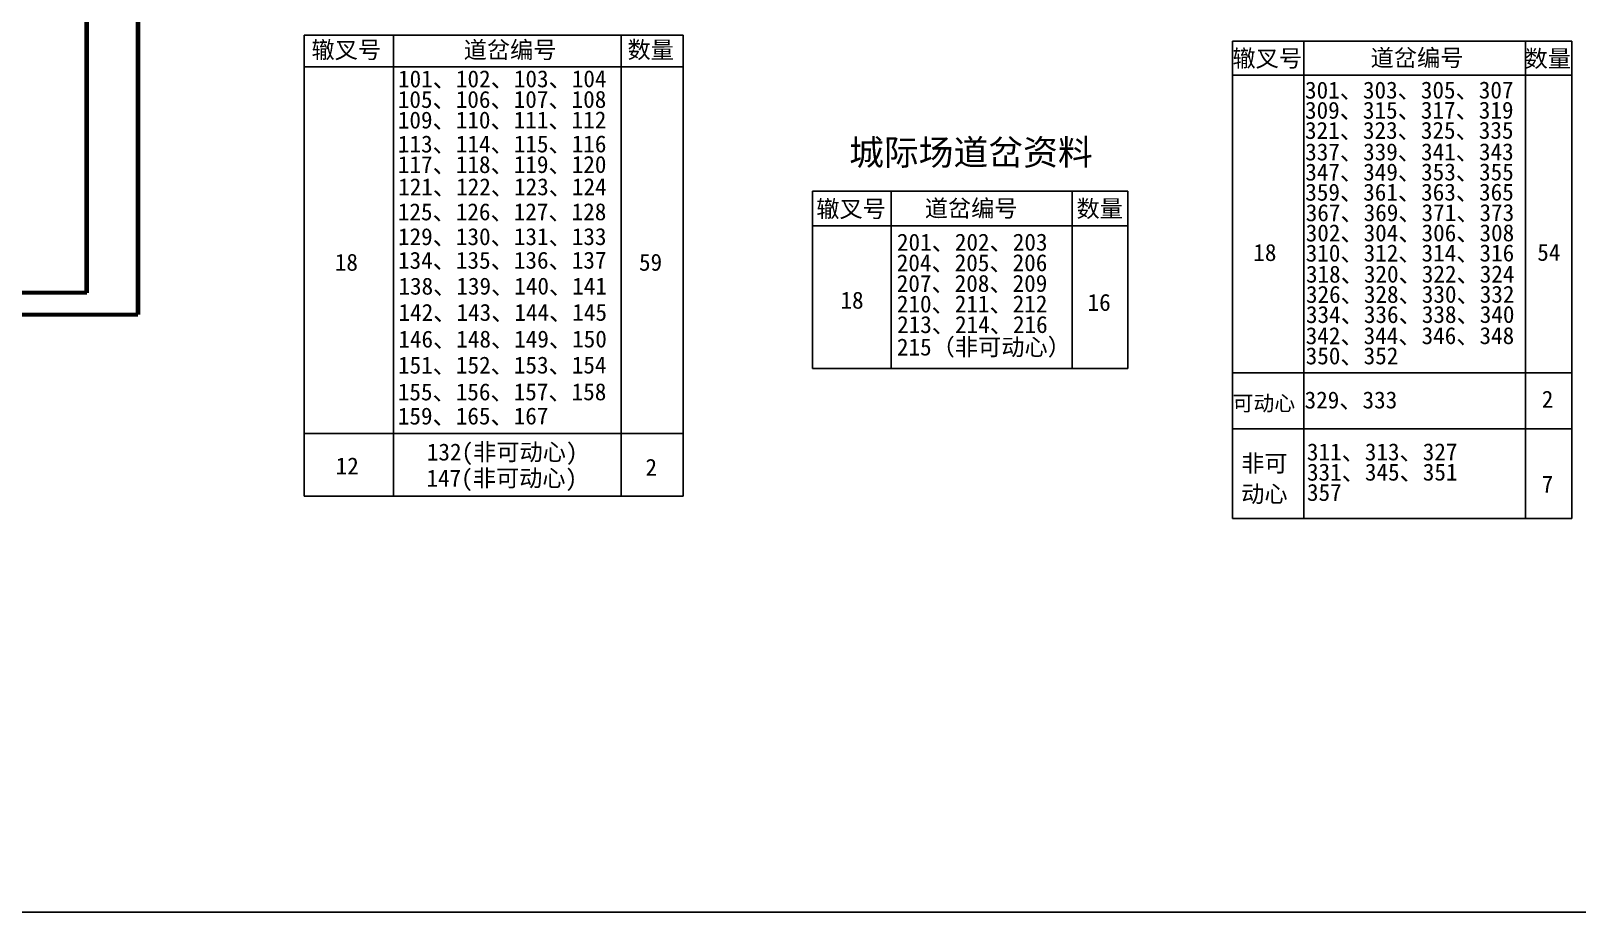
# Model space of a CAD drawing. Header units: millimetres. Extents: x -17381 to -15684, y 1883 to 2345.
# Drawn here: x -17000.2 to -16818.4, y 1883.2 to 1986.8 of the extents above; entities that cross this region are included whole.
import ezdxf

# ---------------------------------------------------------------- set-up
doc = ezdxf.new("R2010")
doc.units = ezdxf.units.MM
doc.layers.add('标注', color=7, linetype='Continuous')
doc.styles.add('宋体', font='')
doc.styles.get('宋体').set_extended_font_data('SimSun')

msp = doc.modelspace()

# ---------------------------------------------------------------- linework, layer by layer
at = {"color": 124, "lineweight": 70}
msp.add_line((-16993.62, 1956.03), (-16993.62, 2050.65), dxfattribs=at)
at = {"color": 5, "lineweight": 70}
msp.add_line((-16987.62, 2044.65), (-16987.62, 1953.46), dxfattribs=at)
at = {"color": 0, "lineweight": -3}
for p, q in [((-16968.07, 1986.34), (-16968.07, 1932.09)), ((-16968.07, 1986.34), (-16923.52, 1986.34)), ((-16957.57, 1986.34), (-16957.57, 1932.09)), ((-16930.8, 1986.34), (-16930.8, 1932.09)), ((-16923.52, 1986.34), (-16923.52, 1932.09)), ((-16858.95, 1929.45), (-16858.95, 1985.63)), ((-16858.95, 1985.63), (-16819.05, 1985.63)), ((-16850.55, 1985.63), (-16850.55, 1929.45)), ((-16824.51, 1985.63), (-16824.51, 1929.45)), ((-16819.05, 1985.63), (-16819.05, 1929.45)), ((-16968.07, 1982.61), (-16923.52, 1982.61)), ((-16858.95, 1981.6), (-16819.05, 1981.6)), ((-16908.31, 1947.12), (-16908.31, 1967.98)), ((-16908.31, 1967.98), (-16871.27, 1967.98)), ((-16899.09, 1967.98), (-16899.09, 1947.12)), ((-16877.81, 1967.98), (-16877.81, 1947.12)), ((-16871.27, 1967.98), (-16871.27, 1947.12)), ((-16908.31, 1963.88), (-16871.27, 1963.88)), ((-16908.31, 1947.12), (-16871.27, 1947.12)), ((-16858.95, 1946.62), (-16819.05, 1946.62)), ((-16968.07, 1939.45), (-16923.52, 1939.45)), ((-16858.95, 1940), (-16819.05, 1940)), ((-16968.07, 1932.09), (-16923.52, 1932.09)), ((-16819.05, 1929.45), (-16858.95, 1929.45))]:
    msp.add_line(p, q, dxfattribs=at)
at = {"color": 124, "lineweight": 60}
msp.add_line((-16993.62, 1956.03), (-17033.91, 1956.03), dxfattribs=at)
at = {"color": 5, "lineweight": 60}
msp.add_line((-17032.27, 1953.47), (-16987.62, 1953.46), dxfattribs=at)
at = {"color": 0}
msp.add_lwpolyline([(-17380.59, 2345.03), (-15683.64, 2345.03), (-15683.64, 1883.17), (-17380.59, 1883.17)], close=True, dxfattribs=at)
at = {"layer": '标注', "color": 0, "linetype": 'Continuous'}
msp.add_line((-16908.31, 1963.88), (-16898.14, 1963.88), dxfattribs=at)

# ---------------------------------------------------------------- texts
at = {"color": 0, "lineweight": -3, "style": '宋体'}
for s, height, p in [('辙叉号', 2, (-16858.96, 1982.6)), ('道岔编号', 2, (-16842.72, 1982.65)), ('数量', 2, (-16824.62, 1982.57)), ('101、102、103、104', 2, (-16957.05, 1980.18)), ('105、106、107、108', 2, (-16957.07, 1977.76)), ('301、303、305、307', 2, (-16850.43, 1978.86)), ('309、315、317、319', 2, (-16850.43, 1976.49)), ('109、110、111、112', 2, (-16957.07, 1975.34)), ('321、323、325、335', 2, (-16850.43, 1974.12)), ('337、339、341、343', 2, (-16850.41, 1971.59)), ('347、349、353、355', 2, (-16850.4, 1969.22)), ('359、361、363、365', 2, (-16850.4, 1966.85)), ('367、369、371、373', 2, (-16850.35, 1964.44)), ('302、304、306、308', 2, (-16850.35, 1962.06)), ('18', 2, (-16856.51, 1959.76)), ('310、312、314、316', 2, (-16850.35, 1959.69)), ('54', 2, (-16823.13, 1959.78)), ('318、320、322、324', 2, (-16850.32, 1957.21)), ('326、328、330、332', 2, (-16850.32, 1954.83)), ('334、336、338、340', 2, (-16850.32, 1952.46)), ('342、344、346、348', 2, (-16850.35, 1949.97)), ('350、352', 2, (-16850.35, 1947.6)), ('可动心', 1.8, (-16858.95, 1942.13)), ('329、333', 2, (-16850.48, 1942.41)), ('2', 2, (-16822.6, 1942.5)), ('311、313、327', 2, (-16850.21, 1936.3)), ('非可', 2, (-16857.93, 1934.96)), ('331、345、351', 2, (-16850.2, 1933.92)), ('7', 2, (-16822.61, 1932.51)), ('动心', 2, (-16857.93, 1931.37)), ('357', 2, (-16850.2, 1931.54))]:
    msp.add_text(s, height=height, rotation=0.0381, dxfattribs=at).set_placement(p)
at = {"layer": '标注', "color": 0, "lineweight": -3, "style": '宋体'}
for s, height, p in [('辙叉号', 2, (-16967.22, 1983.59)), ('道岔编号', 2, (-16949.33, 1983.59)), ('数量', 2, (-16930.07, 1983.6)), ('113、114、115、116', 2, (-16957.06, 1972.52)), ('城际场道岔资料', 3, (-16904.03, 1971.03)), ('117、118、119、120', 2, (-16957.06, 1970.1)), ('121、122、123、124', 2, (-16957.03, 1967.48)), ('辙叉号', 2, (-16907.88, 1964.89)), ('道岔编号', 2, (-16895.13, 1964.95)), ('数量', 2, (-16877.29, 1964.91)), ('125、126、127、128', 2, (-16957.07, 1964.54)), ('129、130、131、133', 2, (-16957.05, 1961.62)), ('201、202、203', 2, (-16898.4, 1960.97)), ('18', 2, (-16964.48, 1958.61)), ('134、135、136、137', 2, (-16957.05, 1958.84)), ('59', 2, (-16928.72, 1958.61)), ('204、205、206', 2, (-16898.42, 1958.55)), ('138、139、140、141', 2, (-16957, 1955.8)), ('207、208、209', 2, (-16898.42, 1956.12)), ('18', 2, (-16905.04, 1954.15)), ('210、211、212', 2, (-16898.41, 1953.7)), ('16', 2, (-16875.99, 1953.89)), ('142、143、144、145', 2, (-16956.99, 1952.71)), ('213、214、216', 2, (-16898.38, 1951.28)), ('146、148、149、150', 2, (-16957.01, 1949.57)), ('215（非可动心）', 2, (-16898.4, 1948.64)), ('151、152、153、154', 2, (-16957.05, 1946.51)), ('155、156、157、158', 2, (-16957.07, 1943.36)), ('159、165、167', 2, (-16957.07, 1940.52)), ('132(非可动心)', 2, (-16953.66, 1936.29)), ('12', 2, (-16964.38, 1934.65)), ('2', 2, (-16927.96, 1934.49)), ('147(非可动心)', 2, (-16953.71, 1933.22))]:
    msp.add_text(s, height=height, rotation=0.0381, dxfattribs=at).set_placement(p)

doc.saveas('drawing.dxf')
